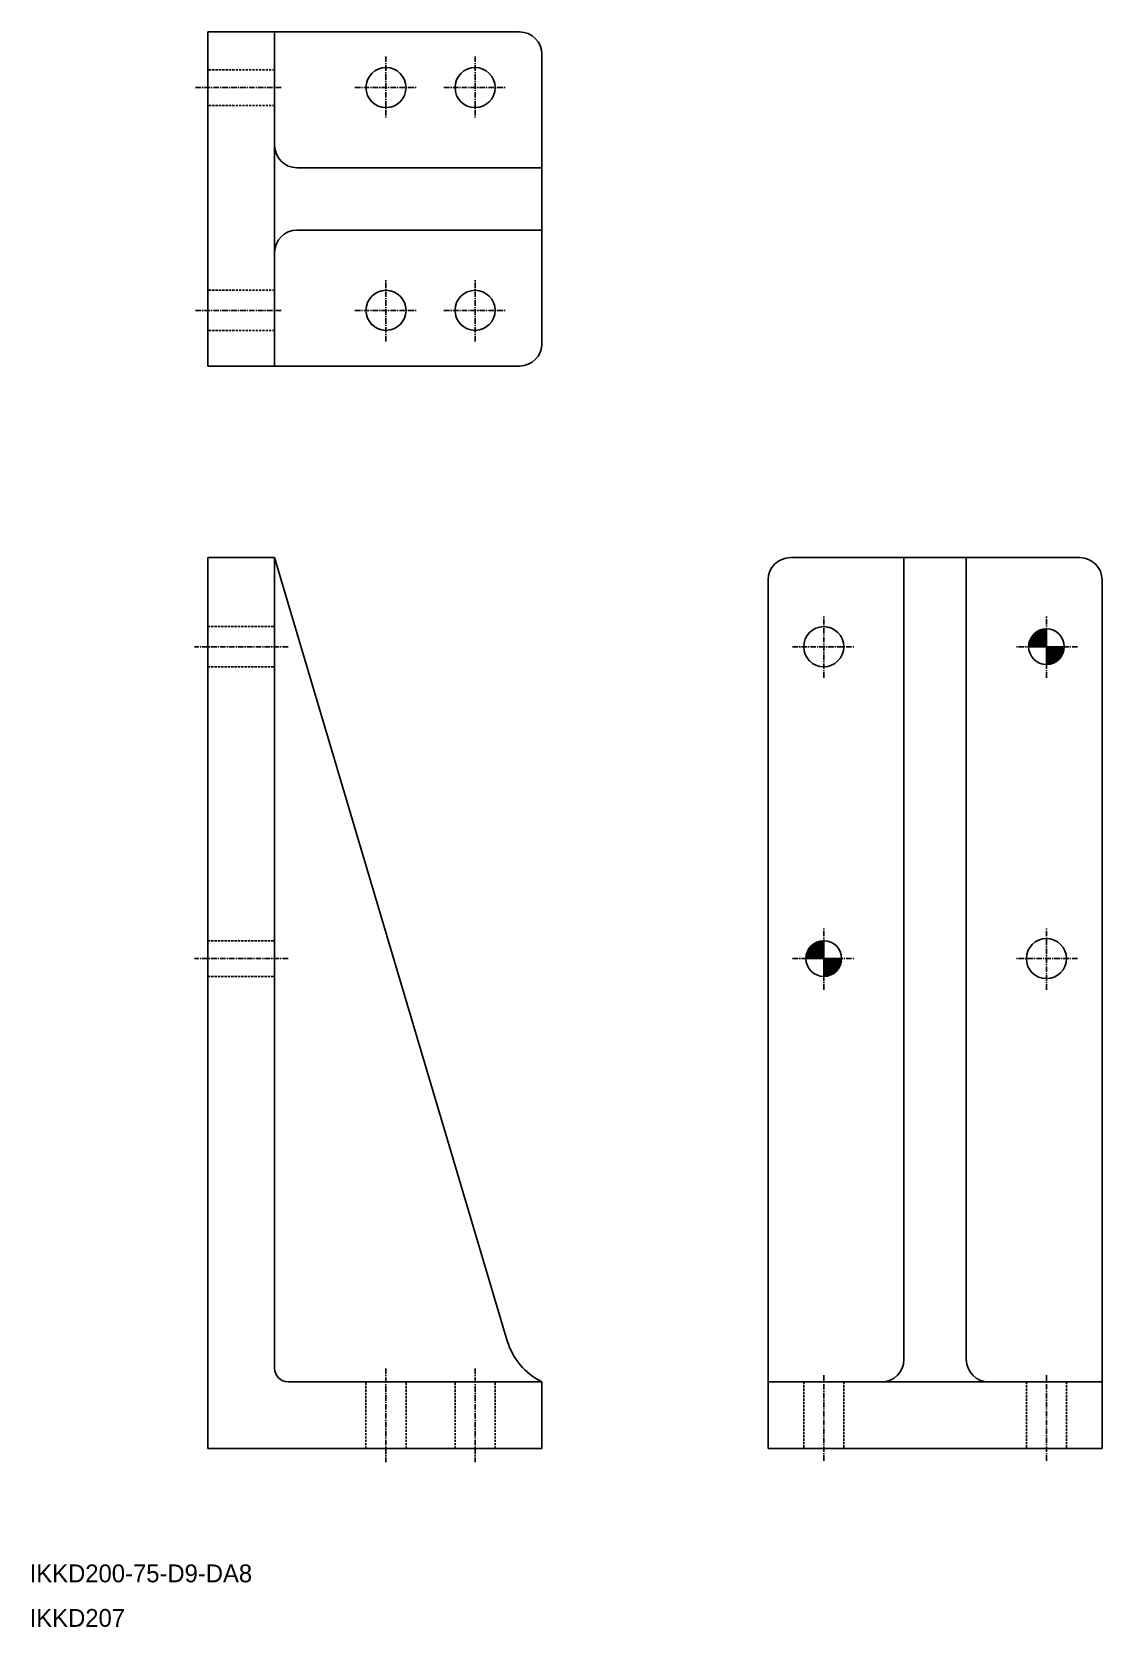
# Model space of a CAD drawing. Extents: x 10 to 251, y 10 to 368.
import ezdxf

# ---------------------------------------------------------------- set-up
doc = ezdxf.new("R2010")
doc.units = 0
doc.linetypes.add('CENTER', pattern=[2, 1.25, -0.25, 0.25, -0.25])
doc.linetypes.add('DASHED', pattern=[0.75, 0.5, -0.25])
doc.layers.get('0').update_dxf_attribs({"linetype": 'CONTINUOUS'})
doc.layers.add('CENTER', color=1, linetype='CENTER')

# ---------------------------------------------------------------- blocks, each defined once
blk = doc.blocks.new('*U2')
at = {"color": 7, "linetype": 'CONTINUOUS'}
for p, q in [((185.47, 162.83), (184.3, 160)), ((188.3, 164), (185.47, 162.83)), ((188.3, 162.83), (188.3, 164)), ((188.3, 162.83), (188.3, 160)), ((184.3, 160), (188.3, 160)), ((188.3, 160), (192.3, 160)), ((188.3, 160), (188.3, 157.17)), ((192.3, 160), (191.13, 157.17)), ((191.13, 157.17), (188.3, 156)), ((188.3, 156), (188.3, 157.17))]:
    blk.add_line(p, q, dxfattribs=at)
for points in [[(185.47, 162.83), (184.3, 160), (188.3, 160)], [(188.3, 164), (185.47, 162.83), (188.3, 162.83)], [(184.3, 160), (184.3, 160), (188.3, 160)], [(188.3, 160), (188.3, 160), (192.3, 160)], [(188.3, 160), (188.3, 157.17), (191.13, 157.17)]]:
    blk.add_solid(points, dxfattribs=at)
at = {"color": 7, "linetype": 'CONTINUOUS', "extrusion": (0, 0, -1)}
for points in [[(-185.47, 162.83), (-188.3, 162.83), (-188.3, 160)], [(-188.3, 160), (-192.3, 160), (-191.13, 157.17)], [(-188.3, 157.17), (-191.13, 157.17), (-188.3, 156)]]:
    blk.add_solid(points, dxfattribs=at)
blk = doc.blocks.new('*U3')
at = {"color": 7, "linetype": 'CONTINUOUS'}
for p, q in [((235.47, 232.83), (234.3, 230)), ((238.3, 234), (235.47, 232.83)), ((238.3, 232.83), (238.3, 234)), ((238.3, 232.83), (238.3, 230)), ((234.3, 230), (238.3, 230)), ((238.3, 230), (242.3, 230)), ((238.3, 230), (238.3, 227.17)), ((242.3, 230), (241.13, 227.17)), ((241.13, 227.17), (238.3, 226)), ((238.3, 226), (238.3, 227.17))]:
    blk.add_line(p, q, dxfattribs=at)
for points in [[(235.47, 232.83), (234.3, 230), (238.3, 230)], [(238.3, 234), (235.47, 232.83), (238.3, 232.83)], [(234.3, 230), (234.3, 230), (238.3, 230)], [(238.3, 230), (238.3, 230), (242.3, 230)], [(238.3, 230), (238.3, 227.17), (241.13, 227.17)]]:
    blk.add_solid(points, dxfattribs=at)
at = {"color": 7, "linetype": 'CONTINUOUS', "extrusion": (0, 0, -1)}
for points in [[(-235.47, 232.83), (-238.3, 232.83), (-238.3, 230)], [(-238.3, 230), (-242.3, 230), (-241.13, 227.17)], [(-238.3, 227.17), (-241.13, 227.17), (-238.3, 226)]]:
    blk.add_solid(points, dxfattribs=at)

msp = doc.modelspace()

# ---------------------------------------------------------------- linework, layer by layer
at = {"color": 7, "linetype": 'CONTINUOUS'}
for p, q in [((50, 368), (120, 368)), ((50, 368), (50, 293)), ((65, 368), (65, 293)), ((125, 298), (125, 363)), ((70, 337.5), (125, 337.5)), ((70, 323.5), (125, 323.5)), ((50, 293), (120, 293)), ((50, 250), (50, 50)), ((65, 250), (50, 250)), ((65, 68), (65, 250)), ((65, 250), (117.24, 74.19)), ((245.8, 250), (180.8, 250)), ((206.3, 70), (206.3, 250)), ((220.3, 70), (220.3, 250)), ((175.8, 50), (175.8, 245)), ((250.8, 50), (250.8, 245)), ((125, 65), (68, 65)), ((125, 50), (125, 65)), ((175.8, 65), (250.8, 65)), ((50, 50), (125, 50)), ((175.8, 50), (250.8, 50))]:
    msp.add_line(p, q, dxfattribs=at)
at = {"color": 3, "linetype": 'DASHED'}
for p, q in [((65, 359.5), (50, 359.5)), ((65, 351.5), (50, 351.5)), ((65, 310), (50, 310)), ((65, 301), (50, 301)), ((50, 234.5), (65, 234.5)), ((50, 225.5), (65, 225.5)), ((50, 164), (65, 164)), ((50, 156), (65, 156)), ((85.5, 50), (85.5, 65)), ((94.5, 50), (94.5, 65)), ((105.5, 50), (105.5, 65)), ((114.5, 50), (114.5, 65)), ((183.8, 65), (183.8, 50)), ((192.8, 65), (192.8, 50)), ((233.8, 65), (233.8, 50)), ((242.8, 65), (242.8, 50))]:
    msp.add_line(p, q, dxfattribs=at)
at = {"color": 7, "linetype": 'CONTINUOUS'}
for centre, radius in [((90, 355.5), 4.5), ((110, 355.5), 4.5), ((90, 305.5), 4.5), ((110, 305.5), 4.5), ((188.3, 230), 4.5), ((238.3, 230), 4), ((188.3, 160), 4), ((238.3, 160), 4.5)]:
    msp.add_circle(centre, radius, dxfattribs=at)
for centre, radius, start, end in [((120, 363), 5, 0, 90), ((70, 342.5), 5, 180, 270), ((70, 318.5), 5, 90, 180), ((120, 298), 5, 270, 0), ((180.8, 245), 5, 90, 180), ((245.8, 245), 5, 0, 90), ((131.62, 78.46), 15, 196.5484, 243.8199), ((201.3, 70), 5, 270, 0), ((225.3, 70), 5, 180, 270), ((68, 68), 3, 180, 270)]:
    msp.add_arc(centre, radius, start, end, dxfattribs=at)
at = {"layer": 'CENTER', "color": 1, "linetype": 'CENTER'}
for p, q in [((90, 362.5), (90, 348.5)), ((110, 362.5), (110, 348.5)), ((66.5, 355.5), (47, 355.5)), ((83, 355.5), (97, 355.5)), ((103, 355.5), (117, 355.5)), ((90, 298.5), (90, 312.5)), ((110, 298.5), (110, 312.5)), ((66.5, 305.5), (47, 305.5)), ((83, 305.5), (97, 305.5)), ((103, 305.5), (117, 305.5)), ((188.3, 223), (188.3, 237)), ((238.3, 223), (238.3, 237)), ((68, 230), (47, 230)), ((181.3, 230), (195.3, 230)), ((245.3, 230), (231.3, 230)), ((188.3, 153), (188.3, 167)), ((238.3, 153), (238.3, 167)), ((68, 160), (47, 160)), ((181.3, 160), (195.3, 160)), ((245.3, 160), (231.3, 160)), ((90, 68), (90, 47)), ((110, 68), (110, 47)), ((188.3, 66.5), (188.3, 47)), ((238.3, 66.5), (238.3, 47))]:
    msp.add_line(p, q, dxfattribs=at)

# ---------------------------------------------------------------- block references
at = {"color": 7, "linetype": 'CONTINUOUS'}
for name in ['*U3', '*U2']:
    msp.add_blockref(name, (0, 0), dxfattribs=at)

# ---------------------------------------------------------------- texts
for s, p in [('IKKD200-75-D9-DA8', (10, 20)), ('IKKD207', (10, 10))]:
    msp.add_text(s, height=4, dxfattribs=at).set_placement(p)

doc.saveas('drawing.dxf')
